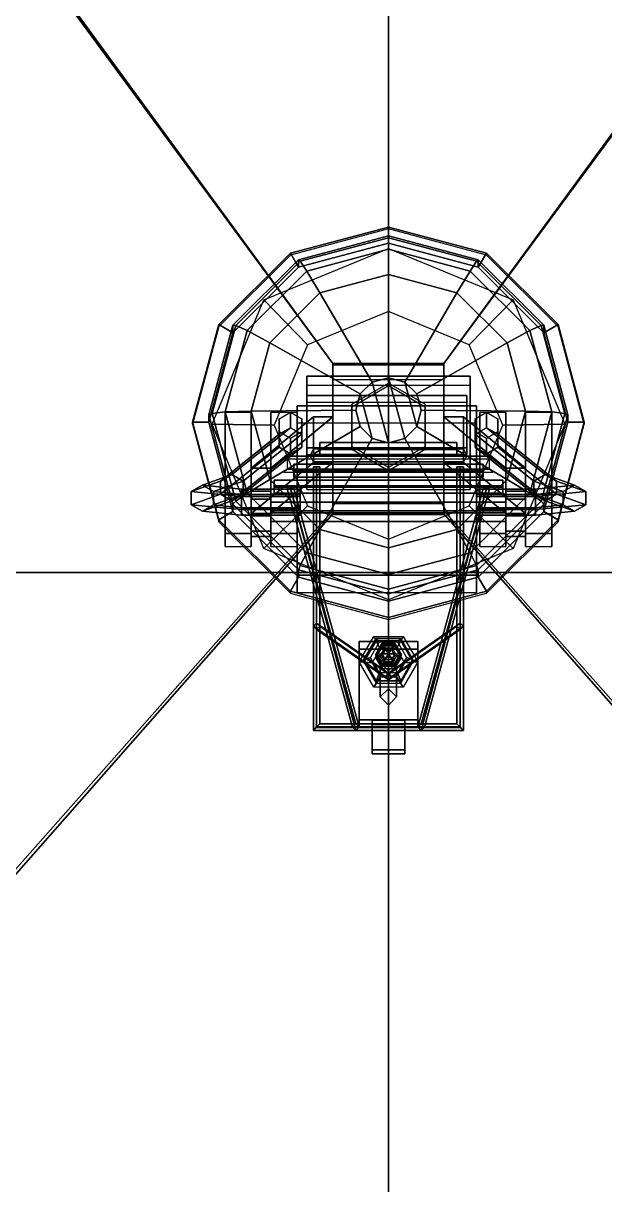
# Model space of a CAD drawing. Header units: millimetres. Extents: x -3 to 3, y -27.2 to 12.7.
# Drawn here: x -1.119 to 0.663, y -6.515 to -2.958 of the extents above; entities that cross this region are included whole.
import ezdxf

# ---------------------------------------------------------------- set-up
doc = ezdxf.new("R2010")
doc.units = ezdxf.units.MM
doc.layers.add('h2', color=6, linetype='Continuous')
doc.layers.add('superstructure', color=3, linetype='Continuous')

msp = doc.modelspace()

# ---------------------------------------------------------------- linework, layer by layer
for points in [[(0, -0.68, 1.83), (-2.9, -0.68, 1.76), (-2.67, -4.64, 1.54), (0, -4.64, 1.63)], [(-1.32, -0.68, -0.61), (0, -0.68, -1.07), (0, -4.64, -1.07), (-1.32, -4.64, -0.8)], [(-0.17, -3.9999, 5.3499), (-1.94, -1.5799, 1.7899), (-1.94, -1.5999, 1.7899), (-0.17, -3.9999, 5.3299)], [(-0.17, -3.9999, 5.3299), (-1.94, -1.5999, 1.7899), (-1.94, -1.5799, 1.7899), (-0.17, -3.9999, 5.3499)], [(0.17, -3.9999, 5.3299), (1.94, -1.5999, 1.7899), (1.94, -1.5799, 1.7899), (0.17, -3.9999, 5.3499)], [(0.17, -3.9999, 5.3499), (1.94, -1.5799, 1.7899), (1.94, -1.5999, 1.7899), (0.17, -3.9999, 5.3299)], [(-0.5, -4.4, 2.76), (-0.5, -4.15, 1.58), (-0.5, -4.56, 1.55), (-0.5, -4.52, 2.76)], [(-0.42, -4.4, 2.76), (-0.42, -4.15, 1.58), (-0.5, -4.15, 1.58), (-0.5, -4.4, 2.76)], [(-0.42, -4.56, 1.55), (-0.42, -4.15, 1.58), (-0.42, -4.4, 2.76), (-0.42, -4.52, 2.76)], [(-0.36, -4.4, 2.76), (-0.36, -4.15, 1.58), (-0.36, -4.56, 1.55), (-0.36, -4.52, 2.76)], [(-0.28, -4.4, 2.76), (-0.28, -4.15, 1.58), (-0.36, -4.15, 1.58), (-0.36, -4.4, 2.76)], [(-0.28, -4.56, 1.55), (-0.28, -4.15, 1.58), (-0.28, -4.4, 2.76), (-0.28, -4.52, 2.76)], [(0.28, -4.4, 2.76), (0.28, -4.15, 1.58), (0.28, -4.56, 1.55), (0.28, -4.52, 2.76)], [(0.36, -4.4, 2.76), (0.36, -4.15, 1.58), (0.28, -4.15, 1.58), (0.28, -4.4, 2.76)], [(0.36, -4.56, 1.55), (0.36, -4.15, 1.58), (0.36, -4.4, 2.76), (0.36, -4.52, 2.76)], [(0.5, -4.4, 2.76), (0.5, -4.15, 1.58), (0.42, -4.15, 1.58), (0.42, -4.4, 2.76)], [(0.42, -4.4, 2.76), (0.42, -4.15, 1.58), (0.42, -4.56, 1.55), (0.42, -4.52, 2.76)], [(0.5, -4.56, 1.55), (0.5, -4.15, 1.58), (0.5, -4.4, 2.76), (0.5, -4.52, 2.76)], [(-0.42, -4.52, 2.76), (-0.42, -4.4, 2.76), (-0.5, -4.4, 2.76), (-0.5, -4.52, 2.76)], [(-0.28, -4.52, 2.76), (-0.28, -4.4, 2.76), (-0.36, -4.4, 2.76), (-0.36, -4.52, 2.76)], [(0.36, -4.52, 2.76), (0.36, -4.4, 2.76), (0.28, -4.4, 2.76), (0.28, -4.52, 2.76)], [(0.5, -4.52, 2.76), (0.5, -4.4, 2.76), (0.42, -4.4, 2.76), (0.42, -4.52, 2.76)], [(-0.17, -4.45, 5.3299), (-1.94, -6.45, 1.39), (-1.94, -6.47, 1.39), (-0.17, -4.46, 5.3499)], [(-0.17, -4.46, 5.3499), (-1.94, -6.47, 1.39), (-1.94, -6.45, 1.39), (-0.17, -4.45, 5.3299)], [(0.17, -4.45, 5.3299), (1.94, -6.45, 1.39), (1.94, -6.47, 1.39), (0.17, -4.46, 5.3499)], [(0.17, -4.46, 5.3499), (1.94, -6.47, 1.39), (1.94, -6.45, 1.39), (0.17, -4.45, 5.3299)], [(-0.5, -4.52, 2.76), (-0.5, -4.56, 1.55), (-0.42, -4.56, 1.55), (-0.42, -4.52, 2.76)], [(-0.36, -4.52, 2.76), (-0.36, -4.56, 1.55), (-0.28, -4.56, 1.55), (-0.28, -4.52, 2.76)], [(0.28, -4.52, 2.76), (0.28, -4.56, 1.55), (0.36, -4.56, 1.55), (0.36, -4.52, 2.76)], [(0.42, -4.52, 2.76), (0.42, -4.56, 1.55), (0.5, -4.56, 1.55), (0.5, -4.52, 2.76)], [(0, -4.64, 1.63), (-2.67, -4.64, 1.54), (-2.37, -8.24, 1.33), (0, -8.24, 1.43)], [(-1.32, -4.64, -0.8), (0, -4.64, -1.07), (0, -8.24, -1.07), (-1.32, -8.24, -0.9)]]:
    msp.add_3dface(points)
at = {"layer": 'h2'}
for points in [[(1.32, -0.68, -0.61), (0, -0.68, -1.07), (0, -4.64, -1.07), (1.32, -4.64, -0.8)], [(0, -0.68, 1.83), (2.9, -0.68, 1.76), (2.67, -4.64, 1.54), (0, -4.64, 1.63)], [(1.32, -4.64, -0.8), (0, -4.64, -1.07), (0, -8.24, -1.07), (1.32, -8.24, -0.9)], [(0, -4.64, 1.63), (2.67, -4.64, 1.54), (2.37, -8.24, 1.33), (0, -8.24, 1.43)]]:
    msp.add_3dface(points, dxfattribs=at)
at = {"layer": 'superstructure'}
for points in [[(0, -3.5877, 5.8157), (-0.3, -3.6678, 5.8227), (-0.3, -3.6617, 5.8925), (0, -3.5816, 5.8855)], [(0, -3.5816, 5.8855), (-0.3, -3.6617, 5.8925), (-0.275, -3.7049, 5.8962), (0, -3.6315, 5.8898)], [(0.3, -3.6678, 5.8227), (0, -3.5877, 5.8157), (0, -3.5816, 5.8855), (0.3, -3.6617, 5.8925)], [(0.3, -3.6617, 5.8925), (0, -3.5816, 5.8855), (0, -3.6315, 5.8898), (0.275, -3.7049, 5.8962)], [(0, -3.6088, 6.1488), (-0.275, -3.6822, 6.1552), (-0.27, -3.6865, 6.2058), (0, -3.6144, 6.1995)], [(0, -3.6315, 5.8898), (-0.275, -3.7049, 5.8962), (-0.275, -3.6822, 6.1552), (0, -3.6088, 6.1488)], [(0, -3.6144, 6.1995), (-0.27, -3.6865, 6.2058), (-0.25, -3.7166, 6.2586), (0, -3.6499, 6.2528)], [(0.275, -3.6822, 6.1552), (0, -3.6088, 6.1488), (0, -3.6144, 6.1995), (0.27, -3.6865, 6.2058)], [(0.275, -3.7049, 5.8962), (0, -3.6315, 5.8898), (0, -3.6088, 6.1488), (0.275, -3.6822, 6.1552)], [(0.27, -3.6865, 6.2058), (0, -3.6144, 6.1995), (0, -3.6499, 6.2528), (0.25, -3.7166, 6.2586)], [(-0.3, -3.6678, 5.8227), (-0.5196, -3.8866, 5.8419), (-0.5196, -3.8805, 5.9116), (-0.3, -3.6617, 5.8925)], [(-0.3, -3.6617, 5.8925), (-0.5196, -3.8805, 5.9116), (-0.4763, -3.9054, 5.9138), (-0.275, -3.7049, 5.8962)], [(0, -3.8403, 5.7977), (-0.2475, -3.9424, 5.8066), (-0.3818, -3.8051, 5.8347), (0, -3.6475, 5.8209)], [(0, -3.6499, 6.2528), (-0.25, -3.7166, 6.2586), (-0.21, -3.783, 6.2946), (0, -3.727, 6.2897)], [(0.2475, -3.9424, 5.8066), (0, -3.8403, 5.7977), (0, -3.6475, 5.8209), (0.3818, -3.8051, 5.8347)], [(0.25, -3.7166, 6.2586), (0, -3.6499, 6.2528), (0, -3.727, 6.2897), (0.21, -3.783, 6.2946)], [(0.5196, -3.8805, 5.9116), (0.3, -3.6617, 5.8925), (0.275, -3.7049, 5.8962), (0.4763, -3.9054, 5.9138)], [(0.5196, -3.8866, 5.8419), (0.3, -3.6678, 5.8227), (0.3, -3.6617, 5.8925), (0.5196, -3.8805, 5.9116)], [(-0.275, -3.6822, 6.1552), (-0.4763, -3.8827, 6.1728), (-0.4677, -3.8834, 6.223), (-0.27, -3.6865, 6.2058)], [(-0.275, -3.7049, 5.8962), (-0.4763, -3.9054, 5.9138), (-0.4763, -3.8827, 6.1728), (-0.275, -3.6822, 6.1552)], [(-0.27, -3.6865, 6.2058), (-0.4677, -3.8834, 6.223), (-0.433, -3.8989, 6.2746), (-0.25, -3.7166, 6.2586)], [(0.4677, -3.8834, 6.223), (0.27, -3.6865, 6.2058), (0.25, -3.7166, 6.2586), (0.433, -3.8989, 6.2746)], [(0.4763, -3.8827, 6.1728), (0.275, -3.6822, 6.1552), (0.27, -3.6865, 6.2058), (0.4677, -3.8834, 6.223)], [(0.4763, -3.9054, 5.9138), (0.275, -3.7049, 5.8962), (0.275, -3.6822, 6.1552), (0.4763, -3.8827, 6.1728)], [(-0.25, -3.7166, 6.2586), (-0.433, -3.8989, 6.2746), (-0.3637, -3.9362, 6.308), (-0.21, -3.783, 6.2946)], [(0, -3.727, 6.2897), (-0.21, -3.783, 6.2946), (-0.05, -4.0565, 6.3486), (0, -4.0431, 6.3474)], [(0.21, -3.783, 6.2946), (0, -3.727, 6.2897), (0, -4.0431, 6.3474), (0.05, -4.0565, 6.3486)], [(0.433, -3.8989, 6.2746), (0.25, -3.7166, 6.2586), (0.21, -3.783, 6.2946), (0.3637, -3.9362, 6.308)], [(-0.2475, -3.9424, 5.8066), (-0.35, -4.1889, 5.8282), (-0.54, -4.1855, 5.868), (-0.3818, -3.8051, 5.8347)], [(-0.21, -3.783, 6.2946), (-0.3637, -3.9362, 6.308), (-0.0866, -4.0929, 6.3518), (-0.05, -4.0565, 6.3486)], [(0.3637, -3.9362, 6.308), (0.21, -3.783, 6.2946), (0.05, -4.0565, 6.3486), (0.0866, -4.0929, 6.3518)], [(0.35, -4.1889, 5.8282), (0.2475, -3.9424, 5.8066), (0.3818, -3.8051, 5.8347), (0.54, -4.1855, 5.868)], [(-0.5196, -3.8866, 5.8419), (-0.6, -4.1855, 5.868), (-0.6, -4.1794, 5.9377), (-0.5196, -3.8805, 5.9116)], [(-0.5196, -3.8805, 5.9116), (-0.6, -4.1794, 5.9377), (-0.55, -4.1794, 5.9377), (-0.4763, -3.9054, 5.9138)], [(-0.4763, -3.8827, 6.1728), (-0.55, -4.1567, 6.1968), (-0.54, -4.1523, 6.2466), (-0.4677, -3.8834, 6.223)], [(-0.4763, -3.9054, 5.9138), (-0.55, -4.1794, 5.9377), (-0.55, -4.1567, 6.1968), (-0.4763, -3.8827, 6.1728)], [(-0.4677, -3.8834, 6.223), (-0.54, -4.1523, 6.2466), (-0.5, -4.148, 6.2964), (-0.433, -3.8989, 6.2746)], [(-0.433, -3.8989, 6.2746), (-0.5, -4.148, 6.2964), (-0.42, -4.1454, 6.3263), (-0.3637, -3.9362, 6.308)], [(0.5, -4.148, 6.2964), (0.433, -3.8989, 6.2746), (0.3637, -3.9362, 6.308), (0.42, -4.1454, 6.3263)], [(0.54, -4.1523, 6.2466), (0.4677, -3.8834, 6.223), (0.433, -3.8989, 6.2746), (0.5, -4.148, 6.2964)], [(0.55, -4.1567, 6.1968), (0.4763, -3.8827, 6.1728), (0.4677, -3.8834, 6.223), (0.54, -4.1523, 6.2466)], [(0.6, -4.1794, 5.9377), (0.5196, -3.8805, 5.9116), (0.4763, -3.9054, 5.9138), (0.55, -4.1794, 5.9377)], [(0.55, -4.1794, 5.9377), (0.4763, -3.9054, 5.9138), (0.4763, -3.8827, 6.1728), (0.55, -4.1567, 6.1968)], [(0.6, -4.1855, 5.868), (0.5196, -3.8866, 5.8419), (0.5196, -3.8805, 5.9116), (0.6, -4.1794, 5.9377)], [(-0.3637, -3.9362, 6.308), (-0.42, -4.1454, 6.3263), (-0.1, -4.1428, 6.3561), (-0.0866, -4.0929, 6.3518)], [(0.42, -4.1454, 6.3263), (0.3637, -3.9362, 6.308), (0.0866, -4.0929, 6.3518), (0.1, -4.1428, 6.3561)], [(0.17, -4.0034, 5.31), (-0.17, -4.0034, 5.31), (-0.17, -3.9999, 5.3499), (0.17, -3.9999, 5.3499)], [(-0.17, -3.9999, 5.3499), (-0.17, -4.0034, 5.31), (-0.17, -4.4616, 5.3501), (-0.17, -4.4582, 5.39)], [(0.17, -3.9999, 5.3499), (-0.17, -3.9999, 5.3499), (-0.17, -4.4582, 5.39), (0.17, -4.4582, 5.39)], [(0.17, -4.0493, 5.2438), (-0.17, -4.0493, 5.2438), (-0.17, -4.0034, 5.31), (0.17, -4.0034, 5.31)], [(-0.17, -4.0034, 5.31), (-0.17, -4.0493, 5.2438), (-0.17, -4.4279, 5.2769), (-0.17, -4.4616, 5.3501)], [(0.17, -4.4582, 5.39), (0.17, -4.4616, 5.3501), (0.17, -4.0034, 5.31), (0.17, -3.9999, 5.3499)], [(0.17, -4.4616, 5.3501), (0.17, -4.4279, 5.2769), (0.17, -4.0493, 5.2438), (0.17, -4.0034, 5.31)], [(-0.25, -4.0383, 5.7146), (-0.25, -4.067, 5.3859), (-0.25, -4.3858, 5.4137), (-0.25, -4.3571, 5.7425)], [(0.25, -4.067, 5.3859), (-0.25, -4.067, 5.3859), (-0.25, -4.0383, 5.7146), (0.25, -4.0383, 5.7146)], [(0.25, -4.0383, 5.7146), (-0.25, -4.0383, 5.7146), (-0.25, -4.3571, 5.7425), (0.25, -4.3571, 5.7425)], [(0.05, -4.229, 6.3637), (0, -4.0431, 6.3474), (-0.05, -4.0565, 6.3486), (0, -4.2424, 6.3649)], [(0.0866, -4.1926, 6.3605), (0.05, -4.0565, 6.3486), (0, -4.0431, 6.3474), (0.05, -4.229, 6.3637)], [(0.25, -4.3571, 5.7425), (0.25, -4.3858, 5.4137), (0.25, -4.067, 5.3859), (0.25, -4.0383, 5.7146)], [(0, -4.0682, 5.7172), (-0.1126, -4.1329, 5.7229), (-0.1126, -4.1242, 5.8225), (0, -4.0594, 5.8168)], [(0, -4.2424, 6.3649), (-0.05, -4.0565, 6.3486), (-0.0866, -4.0929, 6.3518), (-0.05, -4.229, 6.3637)], [(0.1126, -4.1329, 5.7229), (0, -4.0682, 5.7172), (0, -4.0594, 5.8168), (0.1126, -4.1242, 5.8225)], [(0.1, -4.1428, 6.3561), (0.0866, -4.0929, 6.3518), (0.05, -4.0565, 6.3486), (0.0866, -4.1926, 6.3605)], [(-0.25, -4.098, 4.1137), (-0.25, -4.1189, 3.8746), (-0.25, -4.2783, 3.8886), (-0.25, -4.2574, 4.1277)], [(0.24, -4.1189, 3.8746), (-0.25, -4.1189, 3.8746), (-0.25, -4.098, 4.1137), (0.24, -4.098, 4.1137)], [(0.24, -4.098, 4.1137), (-0.25, -4.098, 4.1137), (-0.25, -4.2574, 4.1277), (0.24, -4.2574, 4.1277)], [(-0.1126, -4.1329, 5.7229), (-0.1126, -4.2624, 5.7342), (-0.1126, -4.2537, 5.8338), (-0.1126, -4.1242, 5.8225)], [(-0.05, -4.229, 6.3637), (-0.0866, -4.0929, 6.3518), (-0.1, -4.1428, 6.3561), (-0.0866, -4.1926, 6.3605)], [(0.1126, -4.2624, 5.7342), (0.1126, -4.1329, 5.7229), (0.1126, -4.1242, 5.8225), (0.1126, -4.2537, 5.8338)], [(0.24, -4.2574, 4.1277), (0.24, -4.2783, 3.8886), (0.24, -4.1189, 3.8746), (0.24, -4.098, 4.1137)], [(-0.55, -4.1567, 6.1968), (-0.4763, -4.4307, 6.2207), (-0.4677, -4.4213, 6.2701), (-0.54, -4.1523, 6.2466)], [(-0.55, -4.1794, 5.9377), (-0.4763, -4.4533, 5.9617), (-0.4763, -4.4307, 6.2207), (-0.55, -4.1567, 6.1968)], [(-0.54, -4.1523, 6.2466), (-0.4677, -4.4213, 6.2701), (-0.433, -4.397, 6.3182), (-0.5, -4.148, 6.2964)], [(-0.5, -4.148, 6.2964), (-0.433, -4.397, 6.3182), (-0.3637, -4.3546, 6.3446), (-0.42, -4.1454, 6.3263)], [(-0.42, -4.1454, 6.3263), (-0.3637, -4.3546, 6.3446), (-0.0866, -4.1926, 6.3605), (-0.1, -4.1428, 6.3561)], [(-0.3, -4.1962, 5.2867), (-0.3346, -4.2161, 5.2885), (-0.3346, -4.169, 5.8264), (-0.3, -4.1491, 5.8247)], [(-0.2654, -4.2161, 5.2885), (-0.3, -4.1962, 5.2867), (-0.3, -4.1491, 5.8247), (-0.2654, -4.169, 5.8264)], [(0.27, -4.1827, 2.9165), (-0.28, -4.1827, 2.9165), (-0.28, -4.1295, 3.5242), (0.27, -4.1295, 3.5242)], [(-0.28, -4.1295, 3.5242), (-0.28, -4.1827, 2.9165), (-0.28, -4.7007, 2.9619), (-0.28, -4.6475, 3.5695)], [(0.27, -4.1295, 3.5242), (-0.28, -4.1295, 3.5242), (-0.28, -4.6475, 3.5695), (0.27, -4.6475, 3.5695)], [(0.3637, -4.3546, 6.3446), (0.42, -4.1454, 6.3263), (0.1, -4.1428, 6.3561), (0.0866, -4.1926, 6.3605)], [(0.3, -4.1962, 5.2867), (0.2654, -4.2161, 5.2885), (0.2654, -4.169, 5.8264), (0.3, -4.1491, 5.8247)], [(0.27, -4.6475, 3.5695), (0.27, -4.7007, 2.9619), (0.27, -4.1827, 2.9165), (0.27, -4.1295, 3.5242)], [(0.3346, -4.2161, 5.2885), (0.3, -4.1962, 5.2867), (0.3, -4.1491, 5.8247), (0.3346, -4.169, 5.8264)], [(0.433, -4.397, 6.3182), (0.5, -4.148, 6.2964), (0.42, -4.1454, 6.3263), (0.3637, -4.3546, 6.3446)], [(0.4677, -4.4213, 6.2701), (0.54, -4.1523, 6.2466), (0.5, -4.148, 6.2964), (0.433, -4.397, 6.3182)], [(0.4763, -4.4307, 6.2207), (0.55, -4.1567, 6.1968), (0.54, -4.1523, 6.2466), (0.4677, -4.4213, 6.2701)], [(0.4763, -4.4533, 5.9617), (0.55, -4.1794, 5.9377), (0.55, -4.1567, 6.1968), (0.4763, -4.4307, 6.2207)], [(-0.6, -4.1855, 5.868), (-0.5196, -4.4843, 5.8942), (-0.5196, -4.4782, 5.9639), (-0.6, -4.1794, 5.9377)], [(-0.6, -4.1794, 5.9377), (-0.5196, -4.4782, 5.9639), (-0.4763, -4.4533, 5.9617), (-0.55, -4.1794, 5.9377)], [(-0.35, -4.1889, 5.8282), (-0.2475, -4.4355, 5.8497), (-0.3818, -4.5658, 5.9013), (-0.54, -4.1855, 5.868)], [(-0.48, -4.34, 3.643), (-0.5146, -4.3599, 3.6448), (-0.3346, -4.2161, 5.2885), (-0.3, -4.1962, 5.2867)], [(-0.4454, -4.3599, 3.6448), (-0.48, -4.34, 3.643), (-0.3, -4.1962, 5.2867), (-0.2654, -4.2161, 5.2885)], [(-0.23, -4.1628, 5.324), (-0.42, -4.3197, 3.5308), (-0.42, -4.4591, 3.543), (-0.23, -4.3023, 5.3362)], [(-0.17, -4.1628, 5.324), (-0.36, -4.3197, 3.5308), (-0.42, -4.3197, 3.5308), (-0.23, -4.1628, 5.324)], [(-0.3637, -4.3546, 6.3446), (-0.21, -4.5077, 6.358), (-0.05, -4.229, 6.3637), (-0.0866, -4.1926, 6.3605)], [(-0.17, -4.3023, 5.3362), (-0.36, -4.4591, 3.543), (-0.36, -4.3197, 3.5308), (-0.17, -4.1628, 5.324)], [(-0.3346, -4.2161, 5.2885), (-0.3346, -4.2559, 5.292), (-0.3346, -4.2089, 5.8299), (-0.3346, -4.169, 5.8264)], [(-0.2654, -4.2559, 5.292), (-0.2654, -4.2161, 5.2885), (-0.2654, -4.169, 5.8264), (-0.2654, -4.2089, 5.8299)], [(-0.23, -4.3023, 5.3362), (-0.17, -4.3023, 5.3362), (-0.17, -4.1628, 5.324), (-0.23, -4.1628, 5.324)], [(0.21, -4.5077, 6.358), (0.3637, -4.3546, 6.3446), (0.0866, -4.1926, 6.3605), (0.05, -4.229, 6.3637)], [(0.17, -4.1628, 5.324), (0.36, -4.3197, 3.5308), (0.36, -4.4591, 3.543), (0.17, -4.3023, 5.3362)], [(0.42, -4.3197, 3.5308), (0.36, -4.3197, 3.5308), (0.17, -4.1628, 5.324), (0.23, -4.1628, 5.324)], [(0.23, -4.1628, 5.324), (0.17, -4.1628, 5.324), (0.17, -4.3023, 5.3362), (0.23, -4.3023, 5.3362)], [(0.23, -4.3023, 5.3362), (0.42, -4.4591, 3.543), (0.42, -4.3197, 3.5308), (0.23, -4.1628, 5.324)], [(0.2475, -4.4355, 5.8497), (0.35, -4.1889, 5.8282), (0.54, -4.1855, 5.868), (0.3818, -4.5658, 5.9013)], [(0.2654, -4.2161, 5.2885), (0.2654, -4.2559, 5.292), (0.2654, -4.2089, 5.8299), (0.2654, -4.169, 5.8264)], [(0.48, -4.34, 3.643), (0.4454, -4.3599, 3.6448), (0.2654, -4.2161, 5.2885), (0.3, -4.1962, 5.2867)], [(0.5146, -4.3599, 3.6448), (0.48, -4.34, 3.643), (0.3, -4.1962, 5.2867), (0.3346, -4.2161, 5.2885)], [(0.3346, -4.2559, 5.292), (0.3346, -4.2161, 5.2885), (0.3346, -4.169, 5.8264), (0.3346, -4.2089, 5.8299)], [(0.5196, -4.4782, 5.9639), (0.6, -4.1794, 5.9377), (0.55, -4.1794, 5.9377), (0.4763, -4.4533, 5.9617)], [(0.5196, -4.4843, 5.8942), (0.6, -4.1855, 5.868), (0.6, -4.1794, 5.9377), (0.5196, -4.4782, 5.9639)], [(-0.5146, -4.3599, 3.6448), (-0.5146, -4.3997, 3.6482), (-0.3346, -4.2559, 5.292), (-0.3346, -4.2161, 5.2885)], [(-0.4454, -4.3997, 3.6482), (-0.4454, -4.3599, 3.6448), (-0.2654, -4.2161, 5.2885), (-0.2654, -4.2559, 5.292)], [(-0.3346, -4.2559, 5.292), (-0.3, -4.2759, 5.2937), (-0.3, -4.2288, 5.8317), (-0.3346, -4.2089, 5.8299)], [(-0.3, -4.2759, 5.2937), (-0.2654, -4.2559, 5.292), (-0.2654, -4.2089, 5.8299), (-0.3, -4.2288, 5.8317)], [(-0.21, -4.5077, 6.358), (0, -4.5638, 6.3629), (0, -4.2424, 6.3649), (-0.05, -4.229, 6.3637)], [(0, -4.5638, 6.3629), (0.21, -4.5077, 6.358), (0.05, -4.229, 6.3637), (0, -4.2424, 6.3649)], [(0.2654, -4.2559, 5.292), (0.3, -4.2759, 5.2937), (0.3, -4.2288, 5.8317), (0.2654, -4.2089, 5.8299)], [(0.4454, -4.3599, 3.6448), (0.4454, -4.3997, 3.6482), (0.2654, -4.2559, 5.292), (0.2654, -4.2161, 5.2885)], [(0.3, -4.2759, 5.2937), (0.3346, -4.2559, 5.292), (0.3346, -4.2089, 5.8299), (0.3, -4.2288, 5.8317)], [(0.5146, -4.3997, 3.6482), (0.5146, -4.3599, 3.6448), (0.3346, -4.2161, 5.2885), (0.3346, -4.2559, 5.292)], [(-0.5146, -4.3997, 3.6482), (-0.48, -4.4197, 3.65), (-0.3, -4.2759, 5.2937), (-0.3346, -4.2559, 5.292)], [(-0.48, -4.4197, 3.65), (-0.4454, -4.3997, 3.6482), (-0.2654, -4.2559, 5.292), (-0.3, -4.2759, 5.2937)], [(-0.25, -4.2574, 4.1277), (-0.25, -4.2783, 3.8886), (0.24, -4.2783, 3.8886), (0.24, -4.2574, 4.1277)], [(0.23, -4.2605, 4.7804), (0.24, -4.2822, 4.7622), (-0.24, -4.2822, 4.7622), (-0.23, -4.2605, 4.7804)], [(0.23, -4.2787, 4.8021), (0.23, -4.2605, 4.7804), (-0.23, -4.2605, 4.7804), (-0.23, -4.2787, 4.8021)], [(0.21, -4.2414, 4.9996), (0.21, -4.263, 4.9814), (-0.21, -4.263, 4.9814), (-0.21, -4.2414, 4.9996)], [(0.21, -4.2595, 5.0212), (0.21, -4.2414, 4.9996), (-0.21, -4.2414, 4.9996), (-0.21, -4.2595, 5.0212)], [(0.21, -4.2812, 5.0031), (0.21, -4.2595, 5.0212), (-0.21, -4.2595, 5.0212), (-0.21, -4.2812, 5.0031)], [(0.21, -4.263, 4.9814), (0.21, -4.2812, 5.0031), (-0.21, -4.2812, 5.0031), (-0.21, -4.263, 4.9814)], [(-0.1126, -4.2624, 5.7342), (0, -4.3272, 5.7399), (0, -4.3185, 5.8395), (-0.1126, -4.2537, 5.8338)], [(0, -4.3272, 5.7399), (0.1126, -4.2624, 5.7342), (0.1126, -4.2537, 5.8338), (0, -4.3185, 5.8395)], [(0.4454, -4.3997, 3.6482), (0.48, -4.4197, 3.65), (0.3, -4.2759, 5.2937), (0.2654, -4.2559, 5.292)], [(0.48, -4.4197, 3.65), (0.5146, -4.3997, 3.6482), (0.3346, -4.2559, 5.292), (0.3, -4.2759, 5.2937)], [(-0.42, -4.4591, 3.543), (-0.36, -4.4591, 3.543), (-0.17, -4.3023, 5.3362), (-0.23, -4.3023, 5.3362)], [(0.32, -4.2922, 3.9601), (-0.32, -4.2922, 3.9601), (-0.31, -4.2834, 4.0597), (0.31, -4.2834, 4.0597)], [(0.31, -4.2834, 4.0597), (-0.31, -4.2834, 4.0597), (-0.31, -4.3233, 4.0632), (0.31, -4.3233, 4.0632)], [(0.24, -4.2822, 4.7622), (0.23, -4.3004, 4.7839), (-0.23, -4.3004, 4.7839), (-0.24, -4.2822, 4.7622)], [(0.23, -4.3004, 4.7839), (0.23, -4.2787, 4.8021), (-0.23, -4.2787, 4.8021), (-0.23, -4.3004, 4.7839)], [(0.17, -4.3023, 5.3362), (0.36, -4.4591, 3.543), (0.42, -4.4591, 3.543), (0.23, -4.3023, 5.3362)], [(-0.42, -4.3197, 3.5308), (-0.42, -4.3903, 2.7239), (-0.42, -4.5297, 2.7361), (-0.42, -4.4591, 3.543)], [(-0.36, -4.3197, 3.5308), (-0.36, -4.3903, 2.7239), (-0.42, -4.3903, 2.7239), (-0.42, -4.3197, 3.5308)], [(-0.36, -4.4591, 3.543), (-0.36, -4.5297, 2.7361), (-0.36, -4.3903, 2.7239), (-0.36, -4.3197, 3.5308)], [(-0.31, -4.3233, 4.0632), (-0.32, -4.332, 3.9635), (0.32, -4.332, 3.9635), (0.31, -4.3233, 4.0632)], [(0.29, -4.3076, 4.2425), (0.29, -4.3293, 4.2243), (-0.29, -4.3293, 4.2243), (-0.29, -4.3076, 4.2425)], [(0.29, -4.3258, 4.2641), (0.29, -4.3076, 4.2425), (-0.29, -4.3076, 4.2425), (-0.29, -4.3258, 4.2641)], [(0.29, -4.3474, 4.246), (0.29, -4.3258, 4.2641), (-0.29, -4.3258, 4.2641), (-0.29, -4.3474, 4.246)], [(0.29, -4.3293, 4.2243), (0.29, -4.3474, 4.246), (-0.29, -4.3474, 4.246), (-0.29, -4.3293, 4.2243)], [(-0.22, -4.3153, 5.1867), (-0.23, -4.3162, 5.1768), (-0.23, -5.1231, 5.2474), (-0.22, -5.1123, 5.2565)], [(-0.23, -4.3162, 5.1768), (-0.22, -4.3171, 5.1668), (-0.22, -5.114, 5.2365), (-0.23, -5.1231, 5.2474)], [(-0.21, -4.3162, 5.1768), (-0.22, -4.3153, 5.1867), (-0.22, -5.1123, 5.2565), (-0.21, -5.1032, 5.2456)], [(-0.22, -4.3171, 5.1668), (-0.21, -4.3162, 5.1768), (-0.21, -5.1032, 5.2456), (-0.22, -5.114, 5.2365)], [(0.22, -4.3153, 5.1867), (0.21, -4.3162, 5.1768), (0.21, -5.1032, 5.2456), (0.22, -5.1123, 5.2565)], [(0.21, -4.3162, 5.1768), (0.22, -4.3171, 5.1668), (0.22, -5.114, 5.2365), (0.21, -5.1032, 5.2456)], [(0.23, -4.3162, 5.1768), (0.22, -4.3153, 5.1867), (0.22, -5.1123, 5.2565), (0.23, -5.1231, 5.2474)], [(0.22, -4.3171, 5.1668), (0.23, -4.3162, 5.1768), (0.23, -5.1231, 5.2474), (0.22, -5.114, 5.2365)], [(0.42, -4.3903, 2.7239), (0.36, -4.3903, 2.7239), (0.36, -4.3197, 3.5308), (0.42, -4.3197, 3.5308)], [(0.36, -4.3197, 3.5308), (0.36, -4.3903, 2.7239), (0.36, -4.5297, 2.7361), (0.36, -4.4591, 3.543)], [(0.42, -4.4591, 3.543), (0.42, -4.5297, 2.7361), (0.42, -4.3903, 2.7239), (0.42, -4.3197, 3.5308)], [(-0.57, -4.3722, 3.2744), (-0.6046, -4.3921, 3.2762), (-0.5146, -4.3599, 3.6448), (-0.48, -4.34, 3.643)], [(-0.6046, -4.3921, 3.2762), (-0.6046, -4.432, 3.2797), (-0.5146, -4.3997, 3.6482), (-0.5146, -4.3599, 3.6448)], [(-0.45, -4.3844, 3.135), (-0.45, -4.4074, 3.1022), (-0.6046, -4.3921, 3.2762), (-0.57, -4.3722, 3.2744)], [(-0.5354, -4.3921, 3.2762), (-0.57, -4.3722, 3.2744), (-0.48, -4.34, 3.643), (-0.4454, -4.3599, 3.6448)], [(-0.45, -4.4013, 3.1712), (-0.45, -4.3844, 3.135), (-0.57, -4.3722, 3.2744), (-0.5354, -4.3921, 3.2762)], [(-0.5354, -4.432, 3.2797), (-0.5354, -4.3921, 3.2762), (-0.4454, -4.3599, 3.6448), (-0.4454, -4.3997, 3.6482)], [(-0.433, -4.397, 6.3182), (-0.25, -4.5793, 6.3341), (-0.21, -4.5077, 6.358), (-0.3637, -4.3546, 6.3446)], [(0.35, -4.3746, 3.7063), (0.35, -4.3564, 3.6846), (-0.35, -4.3564, 3.6846), (-0.35, -4.3746, 3.7063)], [(0.35, -4.3564, 3.6846), (0.35, -4.3781, 3.6664), (-0.35, -4.3781, 3.6664), (-0.35, -4.3564, 3.6846)], [(0.35, -4.3963, 3.6881), (0.35, -4.3746, 3.7063), (-0.35, -4.3746, 3.7063), (-0.35, -4.3963, 3.6881)], [(-0.25, -4.3571, 5.7425), (-0.25, -4.3858, 5.4137), (0.25, -4.3858, 5.4137), (0.25, -4.3571, 5.7425)], [(0.25, -4.5793, 6.3341), (0.433, -4.397, 6.3182), (0.3637, -4.3546, 6.3446), (0.21, -4.5077, 6.358)], [(0.57, -4.3722, 3.2744), (0.5354, -4.3921, 3.2762), (0.4454, -4.3599, 3.6448), (0.48, -4.34, 3.643)], [(0.5354, -4.3921, 3.2762), (0.5354, -4.432, 3.2797), (0.4454, -4.3997, 3.6482), (0.4454, -4.3599, 3.6448)], [(0.45, -4.4074, 3.1022), (0.45, -4.3844, 3.135), (0.57, -4.3722, 3.2744), (0.6046, -4.3921, 3.2762)], [(0.45, -4.3844, 3.135), (0.45, -4.4013, 3.1712), (0.5354, -4.3921, 3.2762), (0.57, -4.3722, 3.2744)], [(0.6046, -4.3921, 3.2762), (0.57, -4.3722, 3.2744), (0.48, -4.34, 3.643), (0.5146, -4.3599, 3.6448)], [(0.6046, -4.432, 3.2797), (0.6046, -4.3921, 3.2762), (0.5146, -4.3599, 3.6448), (0.5146, -4.3997, 3.6482)], [(-0.45, -4.4074, 3.1022), (-0.45, -4.4472, 3.1057), (-0.6046, -4.432, 3.2797), (-0.6046, -4.3921, 3.2762)], [(-0.6046, -4.432, 3.2797), (-0.57, -4.4519, 3.2814), (-0.48, -4.4197, 3.65), (-0.5146, -4.3997, 3.6482)], [(-0.57, -4.4519, 3.2814), (-0.5354, -4.432, 3.2797), (-0.4454, -4.3997, 3.6482), (-0.48, -4.4197, 3.65)], [(-0.45, -4.4412, 3.1747), (-0.45, -4.4013, 3.1712), (-0.5354, -4.3921, 3.2762), (-0.5354, -4.432, 3.2797)], [(-0.4677, -4.4213, 6.2701), (-0.27, -4.6182, 6.2873), (-0.25, -4.5793, 6.3341), (-0.433, -4.397, 6.3182)], [(-0.45, -4.3844, 3.135), (-0.45, -4.4013, 3.1712), (-0.27, -4.4013, 3.1712), (-0.27, -4.3844, 3.135)], [(-0.45, -4.4074, 3.1022), (-0.45, -4.3844, 3.135), (-0.27, -4.3844, 3.135), (-0.27, -4.4074, 3.1022)], [(-0.45, -4.4013, 3.1712), (-0.45, -4.4412, 3.1747), (-0.27, -4.4412, 3.1747), (-0.27, -4.4013, 3.1712)], [(-0.45, -4.4472, 3.1057), (-0.45, -4.4074, 3.1022), (-0.27, -4.4074, 3.1022), (-0.27, -4.4472, 3.1057)], [(-0.42, -4.415, 2.6764), (-0.42, -4.3903, 2.7239), (-0.36, -4.3903, 2.7239), (-0.36, -4.415, 2.6764)], [(-0.42, -4.3903, 2.7239), (-0.42, -4.415, 2.6764), (-0.42, -4.5136, 2.685), (-0.42, -4.5297, 2.7361)], [(-0.36, -4.415, 2.6764), (-0.36, -4.3903, 2.7239), (-0.36, -4.5297, 2.7361), (-0.36, -4.5136, 2.685)], [(0.35, -4.3781, 3.6664), (0.35, -4.3963, 3.6881), (-0.35, -4.3963, 3.6881), (-0.35, -4.3781, 3.6664)], [(-0.3, -4.3816, 4.4296), (-0.31, -4.3824, 4.4197), (-0.11, -5.1132, 5.2465), (-0.1, -5.1032, 5.2456)], [(-0.31, -4.3824, 4.4197), (-0.3, -4.3833, 4.4097), (-0.1, -5.1231, 5.2474), (-0.11, -5.1132, 5.2465)], [(-0.29, -4.3824, 4.4197), (-0.3, -4.3816, 4.4296), (-0.1, -5.1032, 5.2456), (-0.09, -5.1132, 5.2465)], [(-0.3, -4.3833, 4.4097), (-0.29, -4.3824, 4.4197), (-0.09, -5.1132, 5.2465), (-0.1, -5.1231, 5.2474)], [(0.3, -4.3816, 4.4296), (0.29, -4.3824, 4.4197), (0.09, -5.1132, 5.2465), (0.1, -5.1032, 5.2456)], [(0.29, -4.3824, 4.4197), (0.3, -4.3833, 4.4097), (0.1, -5.1231, 5.2474), (0.09, -5.1132, 5.2465)], [(0.31, -4.3824, 4.4197), (0.3, -4.3816, 4.4296), (0.1, -5.1032, 5.2456), (0.11, -5.1132, 5.2465)], [(0.3, -4.3833, 4.4097), (0.31, -4.3824, 4.4197), (0.11, -5.1132, 5.2465), (0.1, -5.1231, 5.2474)], [(0.27, -4.6182, 6.2873), (0.4677, -4.4213, 6.2701), (0.433, -4.397, 6.3182), (0.25, -4.5793, 6.3341)], [(0.45, -4.4013, 3.1712), (0.45, -4.3844, 3.135), (0.27, -4.3844, 3.135), (0.27, -4.4013, 3.1712)], [(0.45, -4.3844, 3.135), (0.45, -4.4074, 3.1022), (0.27, -4.4074, 3.1022), (0.27, -4.3844, 3.135)], [(0.45, -4.4412, 3.1747), (0.45, -4.4013, 3.1712), (0.27, -4.4013, 3.1712), (0.27, -4.4412, 3.1747)], [(0.45, -4.4074, 3.1022), (0.45, -4.4472, 3.1057), (0.27, -4.4472, 3.1057), (0.27, -4.4074, 3.1022)], [(0.42, -4.3903, 2.7239), (0.42, -4.415, 2.6764), (0.36, -4.415, 2.6764), (0.36, -4.3903, 2.7239)], [(0.36, -4.3903, 2.7239), (0.36, -4.415, 2.6764), (0.36, -4.5136, 2.685), (0.36, -4.5297, 2.7361)], [(0.42, -4.415, 2.6764), (0.42, -4.3903, 2.7239), (0.42, -4.5297, 2.7361), (0.42, -4.5136, 2.685)], [(0.5354, -4.432, 3.2797), (0.57, -4.4519, 3.2814), (0.48, -4.4197, 3.65), (0.4454, -4.3997, 3.6482)], [(0.45, -4.4472, 3.1057), (0.45, -4.4074, 3.1022), (0.6046, -4.3921, 3.2762), (0.6046, -4.432, 3.2797)], [(0.45, -4.4013, 3.1712), (0.45, -4.4412, 3.1747), (0.5354, -4.432, 3.2797), (0.5354, -4.3921, 3.2762)], [(0.57, -4.4519, 3.2814), (0.6046, -4.432, 3.2797), (0.5146, -4.3997, 3.6482), (0.48, -4.4197, 3.65)], [(-0.45, -4.4472, 3.1057), (-0.45, -4.4641, 3.1419), (-0.57, -4.4519, 3.2814), (-0.6046, -4.432, 3.2797)], [(-0.45, -4.4641, 3.1419), (-0.45, -4.4412, 3.1747), (-0.5354, -4.432, 3.2797), (-0.57, -4.4519, 3.2814)], [(-0.4763, -4.4307, 6.2207), (-0.275, -4.6312, 6.2383), (-0.27, -4.6182, 6.2873), (-0.4677, -4.4213, 6.2701)], [(-0.4763, -4.4533, 5.9617), (-0.275, -4.6539, 5.9793), (-0.275, -4.6312, 6.2383), (-0.4763, -4.4307, 6.2207)], [(-0.45, -4.4412, 3.1747), (-0.45, -4.4641, 3.1419), (-0.27, -4.4641, 3.1419), (-0.27, -4.4412, 3.1747)], [(-0.42, -4.4661, 2.6603), (-0.42, -4.415, 2.6764), (-0.36, -4.415, 2.6764), (-0.36, -4.4661, 2.6603)], [(-0.42, -4.415, 2.6764), (-0.42, -4.4661, 2.6603), (-0.42, -4.4661, 2.6603), (-0.42, -4.5136, 2.685)], [(-0.2475, -4.4355, 5.8497), (0, -4.5376, 5.8587), (0, -4.7234, 5.9151), (-0.3818, -4.5658, 5.9013)], [(-0.36, -4.4661, 2.6603), (-0.36, -4.415, 2.6764), (-0.36, -4.5136, 2.685), (-0.36, -4.4661, 2.6603)], [(0.36, -4.4513, 2.8296), (0.36, -4.424, 2.7971), (-0.36, -4.424, 2.7971), (-0.36, -4.4513, 2.8296)], [(0.36, -4.424, 2.7971), (0.36, -4.4565, 2.7698), (-0.36, -4.4565, 2.7698), (-0.36, -4.424, 2.7971)], [(-0.17, -4.4616, 5.3501), (-0.17, -4.4279, 5.2769), (0.17, -4.4279, 5.2769), (0.17, -4.4616, 5.3501)], [(0, -4.5376, 5.8587), (0.2475, -4.4355, 5.8497), (0.3818, -4.5658, 5.9013), (0, -4.7234, 5.9151)], [(0.275, -4.6312, 6.2383), (0.4763, -4.4307, 6.2207), (0.4677, -4.4213, 6.2701), (0.27, -4.6182, 6.2873)], [(0.45, -4.4641, 3.1419), (0.45, -4.4412, 3.1747), (0.27, -4.4412, 3.1747), (0.27, -4.4641, 3.1419)], [(0.275, -4.6539, 5.9793), (0.4763, -4.4533, 5.9617), (0.4763, -4.4307, 6.2207), (0.275, -4.6312, 6.2383)], [(0.42, -4.415, 2.6764), (0.42, -4.4661, 2.6603), (0.36, -4.4661, 2.6603), (0.36, -4.415, 2.6764)], [(0.36, -4.415, 2.6764), (0.36, -4.4661, 2.6603), (0.36, -4.4661, 2.6603), (0.36, -4.5136, 2.685)], [(0.42, -4.4661, 2.6603), (0.42, -4.415, 2.6764), (0.42, -4.5136, 2.685), (0.42, -4.4661, 2.6603)], [(0.45, -4.4641, 3.1419), (0.45, -4.4472, 3.1057), (0.6046, -4.432, 3.2797), (0.57, -4.4519, 3.2814)], [(0.45, -4.4412, 3.1747), (0.45, -4.4641, 3.1419), (0.57, -4.4519, 3.2814), (0.5354, -4.432, 3.2797)], [(-0.5196, -4.4782, 5.9639), (-0.3, -4.697, 5.983), (-0.275, -4.6539, 5.9793), (-0.4763, -4.4533, 5.9617)], [(-0.5196, -4.4843, 5.8942), (-0.3, -4.7031, 5.9133), (-0.3, -4.697, 5.983), (-0.5196, -4.4782, 5.9639)], [(-0.45, -4.4641, 3.1419), (-0.45, -4.4472, 3.1057), (-0.27, -4.4472, 3.1057), (-0.27, -4.4641, 3.1419)], [(-0.42, -4.5297, 2.7361), (-0.36, -4.5297, 2.7361), (-0.36, -4.4591, 3.543), (-0.42, -4.4591, 3.543)], [(-0.42, -4.5136, 2.685), (-0.42, -4.4661, 2.6603), (-0.36, -4.4661, 2.6603), (-0.36, -4.5136, 2.685)], [(0.36, -4.4838, 2.8023), (0.36, -4.4513, 2.8296), (-0.36, -4.4513, 2.8296), (-0.36, -4.4838, 2.8023)], [(0.36, -4.4565, 2.7698), (0.36, -4.4838, 2.8023), (-0.36, -4.4838, 2.8023), (-0.36, -4.4565, 2.7698)], [(-0.17, -4.4582, 5.39), (-0.17, -4.4616, 5.3501), (0.17, -4.4616, 5.3501), (0.17, -4.4582, 5.39)], [(0.45, -4.4472, 3.1057), (0.45, -4.4641, 3.1419), (0.27, -4.4641, 3.1419), (0.27, -4.4472, 3.1057)], [(0.3, -4.697, 5.983), (0.5196, -4.4782, 5.9639), (0.4763, -4.4533, 5.9617), (0.275, -4.6539, 5.9793)], [(0.3, -4.7031, 5.9133), (0.5196, -4.4843, 5.8942), (0.5196, -4.4782, 5.9639), (0.3, -4.697, 5.983)], [(0.36, -4.4591, 3.543), (0.36, -4.5297, 2.7361), (0.42, -4.5297, 2.7361), (0.42, -4.4591, 3.543)], [(0.42, -4.4661, 2.6603), (0.42, -4.5136, 2.685), (0.36, -4.5136, 2.685), (0.36, -4.4661, 2.6603)], [(-0.42, -4.5297, 2.7361), (-0.42, -4.5136, 2.685), (-0.36, -4.5136, 2.685), (-0.36, -4.5297, 2.7361)], [(-0.25, -4.5793, 6.3341), (0, -4.6461, 6.34), (0, -4.5638, 6.3629), (-0.21, -4.5077, 6.358)], [(0, -4.6461, 6.34), (0.25, -4.5793, 6.3341), (0.21, -4.5077, 6.358), (0, -4.5638, 6.3629)], [(0.42, -4.5136, 2.685), (0.42, -4.5297, 2.7361), (0.36, -4.5297, 2.7361), (0.36, -4.5136, 2.685)], [(-0.27, -4.6182, 6.2873), (0, -4.6903, 6.2936), (0, -4.6461, 6.34), (-0.25, -4.5793, 6.3341)], [(0, -4.6903, 6.2936), (0.27, -4.6182, 6.2873), (0.25, -4.5793, 6.3341), (0, -4.6461, 6.34)], [(-0.275, -4.6312, 6.2383), (0, -4.7046, 6.2447), (0, -4.6903, 6.2936), (-0.27, -4.6182, 6.2873)], [(0, -4.7046, 6.2447), (0.275, -4.6312, 6.2383), (0.27, -4.6182, 6.2873), (0, -4.6903, 6.2936)], [(-0.3, -4.697, 5.983), (0, -4.7771, 5.99), (0, -4.7273, 5.9857), (-0.275, -4.6539, 5.9793)], [(-0.28, -4.6475, 3.5695), (-0.28, -4.7007, 2.9619), (0.27, -4.7007, 2.9619), (0.27, -4.6475, 3.5695)], [(-0.275, -4.6539, 5.9793), (0, -4.7273, 5.9857), (0, -4.7046, 6.2447), (-0.275, -4.6312, 6.2383)], [(0, -4.7273, 5.9857), (0.275, -4.6539, 5.9793), (0.275, -4.6312, 6.2383), (0, -4.7046, 6.2447)], [(0, -4.7771, 5.99), (0.3, -4.697, 5.983), (0.275, -4.6539, 5.9793), (0, -4.7273, 5.9857)], [(-0.3, -4.7031, 5.9133), (0, -4.7832, 5.9203), (0, -4.7771, 5.99), (-0.3, -4.697, 5.983)], [(0, -4.7832, 5.9203), (0.3, -4.7031, 5.9133), (0.3, -4.697, 5.983), (0, -4.7771, 5.99)], [(-0.22, -4.7944, 5.2186), (-0.23, -4.8043, 5.2195), (-0.01, -4.958, 6.2167), (0, -4.948, 6.2158)], [(-0.21, -4.8043, 5.2195), (-0.22, -4.7944, 5.2186), (0, -4.948, 6.2158), (0.01, -4.958, 6.2167)], [(0.22, -4.7944, 5.2186), (0.21, -4.8043, 5.2195), (-0.01, -4.958, 6.2167), (0, -4.948, 6.2158)], [(0.23, -4.8043, 5.2195), (0.22, -4.7944, 5.2186), (0, -4.948, 6.2158), (0.01, -4.958, 6.2167)], [(-0.23, -4.8043, 5.2195), (-0.22, -4.8143, 5.2204), (0, -4.968, 6.2175), (-0.01, -4.958, 6.2167)], [(-0.22, -4.8143, 5.2204), (-0.21, -4.8043, 5.2195), (0.01, -4.958, 6.2167), (0, -4.968, 6.2175)], [(-0.025, -4.873, 6.6911), (-0.05, -4.9162, 6.6948), (-0.09, -4.9136, 6.7247), (-0.045, -4.8359, 6.7179)], [(0.025, -4.873, 6.6911), (-0.025, -4.873, 6.6911), (-0.045, -4.8359, 6.7179), (0.045, -4.8359, 6.7179)], [(0.21, -4.8043, 5.2195), (0.22, -4.8143, 5.2204), (0, -4.968, 6.2175), (-0.01, -4.958, 6.2167)], [(0.22, -4.8143, 5.2204), (0.23, -4.8043, 5.2195), (0.01, -4.958, 6.2167), (0, -4.968, 6.2175)], [(0.05, -4.9162, 6.6948), (0.025, -4.873, 6.6911), (0.045, -4.8359, 6.7179), (0.09, -4.9136, 6.7247)], [(-0.09, -4.8514, 5.4846), (-0.09, -4.8741, 5.2256), (-0.09, -5.1132, 5.2465), (-0.09, -5.0905, 5.5055)], [(0.09, -4.8514, 5.4846), (0.09, -4.8741, 5.2256), (-0.09, -4.8741, 5.2256), (-0.09, -4.8514, 5.4846)], [(0.09, -5.0905, 5.5055), (0.09, -4.8514, 5.4846), (-0.09, -4.8514, 5.4846), (-0.09, -5.0905, 5.5055)], [(-0.0375, -4.8419, 6.7988), (-0.075, -4.9066, 6.8044), (-0.055, -4.8996, 6.8841), (-0.0275, -4.8522, 6.88)], [(-0.0375, -4.8489, 6.7191), (-0.075, -4.9136, 6.7247), (-0.075, -4.9066, 6.8044), (-0.0375, -4.8419, 6.7988)], [(-0.0173, -4.8601, 6.9911), (-0.02, -4.8573, 6.9708), (-0.04, -4.8918, 6.9738), (-0.0346, -4.89, 6.9937)], [(-0.02, -4.8573, 6.9708), (-0.0173, -4.8636, 6.9512), (-0.0346, -4.8935, 6.9539), (-0.04, -4.8918, 6.9738)], [(-0.02, -4.8651, 6.8811), (-0.04, -4.8996, 6.8841), (-0.025, -4.8944, 6.9439), (-0.0125, -4.8728, 6.942)], [(0.0375, -4.8419, 6.7988), (-0.0375, -4.8419, 6.7988), (-0.0275, -4.8522, 6.88), (0.0275, -4.8522, 6.88)], [(0.0375, -4.8489, 6.7191), (-0.0375, -4.8489, 6.7191), (-0.0375, -4.8419, 6.7988), (0.0375, -4.8419, 6.7988)], [(-0.01, -4.8715, 7.0068), (-0.0173, -4.8601, 6.9911), (-0.0346, -4.89, 6.9937), (-0.02, -4.8888, 7.0083)], [(-0.0173, -4.8636, 6.9512), (-0.01, -4.8775, 6.9378), (-0.02, -4.8948, 6.9393), (-0.0346, -4.8935, 6.9539)], [(0.0173, -4.8601, 6.9911), (0.02, -4.8573, 6.9708), (-0.02, -4.8573, 6.9708), (-0.0173, -4.8601, 6.9911)], [(0.02, -4.8573, 6.9708), (0.0173, -4.8636, 6.9512), (-0.0173, -4.8636, 6.9512), (-0.02, -4.8573, 6.9708)], [(0.02, -4.8651, 6.8811), (-0.02, -4.8651, 6.8811), (-0.0125, -4.8728, 6.942), (0.0125, -4.8728, 6.942)], [(0, -4.8883, 7.0136), (-0.01, -4.8715, 7.0068), (-0.02, -4.8888, 7.0083), (0, -4.8883, 7.0136)], [(0.01, -4.8715, 7.0068), (0.0173, -4.8601, 6.9911), (-0.0173, -4.8601, 6.9911), (-0.01, -4.8715, 7.0068)], [(0.0173, -4.8636, 6.9512), (0.01, -4.8775, 6.9378), (-0.01, -4.8775, 6.9378), (-0.0173, -4.8636, 6.9512)], [(0, -4.8883, 7.0136), (0.01, -4.8715, 7.0068), (-0.01, -4.8715, 7.0068), (0, -4.8883, 7.0136)], [(0, -4.8883, 7.0136), (0.02, -4.8888, 7.0083), (0.01, -4.8715, 7.0068), (0, -4.8883, 7.0136)], [(0.02, -4.8888, 7.0083), (0.0346, -4.89, 6.9937), (0.0173, -4.8601, 6.9911), (0.01, -4.8715, 7.0068)], [(0.0346, -4.8935, 6.9539), (0.02, -4.8948, 6.9393), (0.01, -4.8775, 6.9378), (0.0173, -4.8636, 6.9512)], [(0.04, -4.8996, 6.8841), (0.02, -4.8651, 6.8811), (0.0125, -4.8728, 6.942), (0.025, -4.8944, 6.9439)], [(0.0346, -4.89, 6.9937), (0.04, -4.8918, 6.9738), (0.02, -4.8573, 6.9708), (0.0173, -4.8601, 6.9911)], [(0.04, -4.8918, 6.9738), (0.0346, -4.8935, 6.9539), (0.0173, -4.8636, 6.9512), (0.02, -4.8573, 6.9708)], [(0.075, -4.9066, 6.8044), (0.0375, -4.8419, 6.7988), (0.0275, -4.8522, 6.88), (0.055, -4.8996, 6.8841)], [(0.075, -4.9136, 6.7247), (0.0375, -4.8489, 6.7191), (0.0375, -4.8419, 6.7988), (0.075, -4.9066, 6.8044)], [(0.09, -5.1132, 5.2465), (0.09, -4.8741, 5.2256), (0.09, -4.8514, 5.4846), (0.09, -5.0905, 5.5055)], [(-0.09, -5.1132, 5.2465), (-0.09, -4.8741, 5.2256), (0.09, -4.8741, 5.2256), (0.09, -5.1132, 5.2465)], [(-0.075, -4.9066, 6.8044), (-0.0375, -4.9713, 6.8101), (-0.0275, -4.9471, 6.8883), (-0.055, -4.8996, 6.8841)], [(-0.075, -4.9136, 6.7247), (-0.0375, -4.9783, 6.7304), (-0.0375, -4.9713, 6.8101), (-0.075, -4.9066, 6.8044)], [(-0.0346, -4.89, 6.9937), (-0.04, -4.8918, 6.9738), (-0.02, -4.9263, 6.9768), (-0.0173, -4.9199, 6.9963)], [(-0.04, -4.8918, 6.9738), (-0.0346, -4.8935, 6.9539), (-0.0173, -4.9234, 6.9565), (-0.02, -4.9263, 6.9768)], [(-0.04, -4.8996, 6.8841), (-0.02, -4.9341, 6.8871), (-0.0125, -4.916, 6.9458), (-0.025, -4.8944, 6.9439)], [(-0.02, -4.8888, 7.0083), (-0.0346, -4.89, 6.9937), (-0.0173, -4.9199, 6.9963), (-0.01, -4.906, 7.0098)], [(-0.0346, -4.8935, 6.9539), (-0.02, -4.8948, 6.9393), (-0.01, -4.912, 6.9408), (-0.0173, -4.9234, 6.9565)], [(0, -4.9959, 5.4972), (-0.025, -5.0208, 5.4994), (-0.025, -4.9162, 6.6948), (0, -4.8913, 6.6927)], [(0, -4.8883, 7.0136), (-0.02, -4.8888, 7.0083), (-0.01, -4.906, 7.0098), (0, -4.8883, 7.0136)], [(-0.01, -4.906, 7.0098), (-0.0173, -4.9199, 6.9963), (0.0173, -4.9199, 6.9963), (0.01, -4.906, 7.0098)], [(0, -4.8883, 7.0136), (-0.01, -4.906, 7.0098), (0.01, -4.906, 7.0098), (0, -4.8883, 7.0136)], [(0, -4.8883, 7.0136), (0.01, -4.906, 7.0098), (0.02, -4.8888, 7.0083), (0, -4.8883, 7.0136)], [(0.025, -5.0208, 5.4994), (0, -4.9959, 5.4972), (0, -4.8913, 6.6927), (0.025, -4.9162, 6.6948)], [(0.01, -4.906, 7.0098), (0.0173, -4.9199, 6.9963), (0.0346, -4.89, 6.9937), (0.02, -4.8888, 7.0083)], [(0.0173, -4.9234, 6.9565), (0.01, -4.912, 6.9408), (0.02, -4.8948, 6.9393), (0.0346, -4.8935, 6.9539)], [(0.02, -4.9341, 6.8871), (0.04, -4.8996, 6.8841), (0.025, -4.8944, 6.9439), (0.0125, -4.916, 6.9458)], [(0.0173, -4.9199, 6.9963), (0.02, -4.9263, 6.9768), (0.04, -4.8918, 6.9738), (0.0346, -4.89, 6.9937)], [(0.02, -4.9263, 6.9768), (0.0173, -4.9234, 6.9565), (0.0346, -4.8935, 6.9539), (0.04, -4.8918, 6.9738)], [(0.0375, -4.9713, 6.8101), (0.075, -4.9066, 6.8044), (0.055, -4.8996, 6.8841), (0.0275, -4.9471, 6.8883)], [(0.0375, -4.9783, 6.7304), (0.075, -4.9136, 6.7247), (0.075, -4.9066, 6.8044), (0.0375, -4.9713, 6.8101)], [(-0.05, -4.9162, 6.6948), (-0.025, -4.9593, 6.6986), (-0.045, -4.9912, 6.7315), (-0.09, -4.9136, 6.7247)], [(-0.025, -5.0208, 5.4994), (0, -5.0457, 5.5016), (0, -4.9411, 6.697), (-0.025, -4.9162, 6.6948)], [(-0.02, -4.9341, 6.8871), (0.02, -4.9341, 6.8871), (0.0125, -4.916, 6.9458), (-0.0125, -4.916, 6.9458)], [(-0.0173, -4.9199, 6.9963), (-0.02, -4.9263, 6.9768), (0.02, -4.9263, 6.9768), (0.0173, -4.9199, 6.9963)], [(-0.02, -4.9263, 6.9768), (-0.0173, -4.9234, 6.9565), (0.0173, -4.9234, 6.9565), (0.02, -4.9263, 6.9768)], [(-0.0173, -4.9234, 6.9565), (-0.01, -4.912, 6.9408), (0.01, -4.912, 6.9408), (0.0173, -4.9234, 6.9565)], [(0, -5.0457, 5.5016), (0.025, -5.0208, 5.4994), (0.025, -4.9162, 6.6948), (0, -4.9411, 6.697)], [(0.025, -4.9593, 6.6986), (0.05, -4.9162, 6.6948), (0.09, -4.9136, 6.7247), (0.045, -4.9912, 6.7315)], [(-0.025, -4.9593, 6.6986), (0.025, -4.9593, 6.6986), (0.045, -4.9912, 6.7315), (-0.045, -4.9912, 6.7315)], [(-0.0375, -4.9713, 6.8101), (0.0375, -4.9713, 6.8101), (0.0275, -4.9471, 6.8883), (-0.0275, -4.9471, 6.8883)], [(-0.0375, -4.9783, 6.7304), (0.0375, -4.9783, 6.7304), (0.0375, -4.9713, 6.8101), (-0.0375, -4.9713, 6.8101)], [(0.23, -5.1231, 5.2474), (0.22, -5.1123, 5.2565), (-0.22, -5.1123, 5.2565), (-0.23, -5.1231, 5.2474)], [(0.22, -5.114, 5.2365), (0.23, -5.1231, 5.2474), (-0.23, -5.1231, 5.2474), (-0.22, -5.114, 5.2365)], [(0.22, -5.1123, 5.2565), (0.21, -5.1032, 5.2456), (-0.21, -5.1032, 5.2456), (-0.22, -5.1123, 5.2565)], [(0.21, -5.1032, 5.2456), (0.22, -5.114, 5.2365), (-0.22, -5.114, 5.2365), (-0.21, -5.1032, 5.2456)], [(-0.09, -5.0905, 5.5055), (-0.09, -5.1132, 5.2465), (0.09, -5.1132, 5.2465), (0.09, -5.0905, 5.5055)], [(-0.05, -5.0931, 5.4756), (-0.05, -5.1053, 5.3362), (-0.05, -5.195, 5.344), (-0.05, -5.1828, 5.4835)], [(0.05, -5.1828, 5.4835), (0.05, -5.0931, 5.4756), (-0.05, -5.0931, 5.4756), (-0.05, -5.1828, 5.4835)], [(-0.05, -5.195, 5.344), (-0.05, -5.1053, 5.3362), (0.05, -5.1053, 5.3362), (0.05, -5.195, 5.344)], [(0.05, -5.195, 5.344), (0.05, -5.1053, 5.3362), (0.05, -5.0931, 5.4756), (0.05, -5.1828, 5.4835)], [(-0.05, -5.1828, 5.4835), (-0.05, -5.195, 5.344), (0.05, -5.195, 5.344), (0.05, -5.1828, 5.4835)]]:
    msp.add_3dface(points, dxfattribs=at)

doc.saveas('drawing.dxf')
